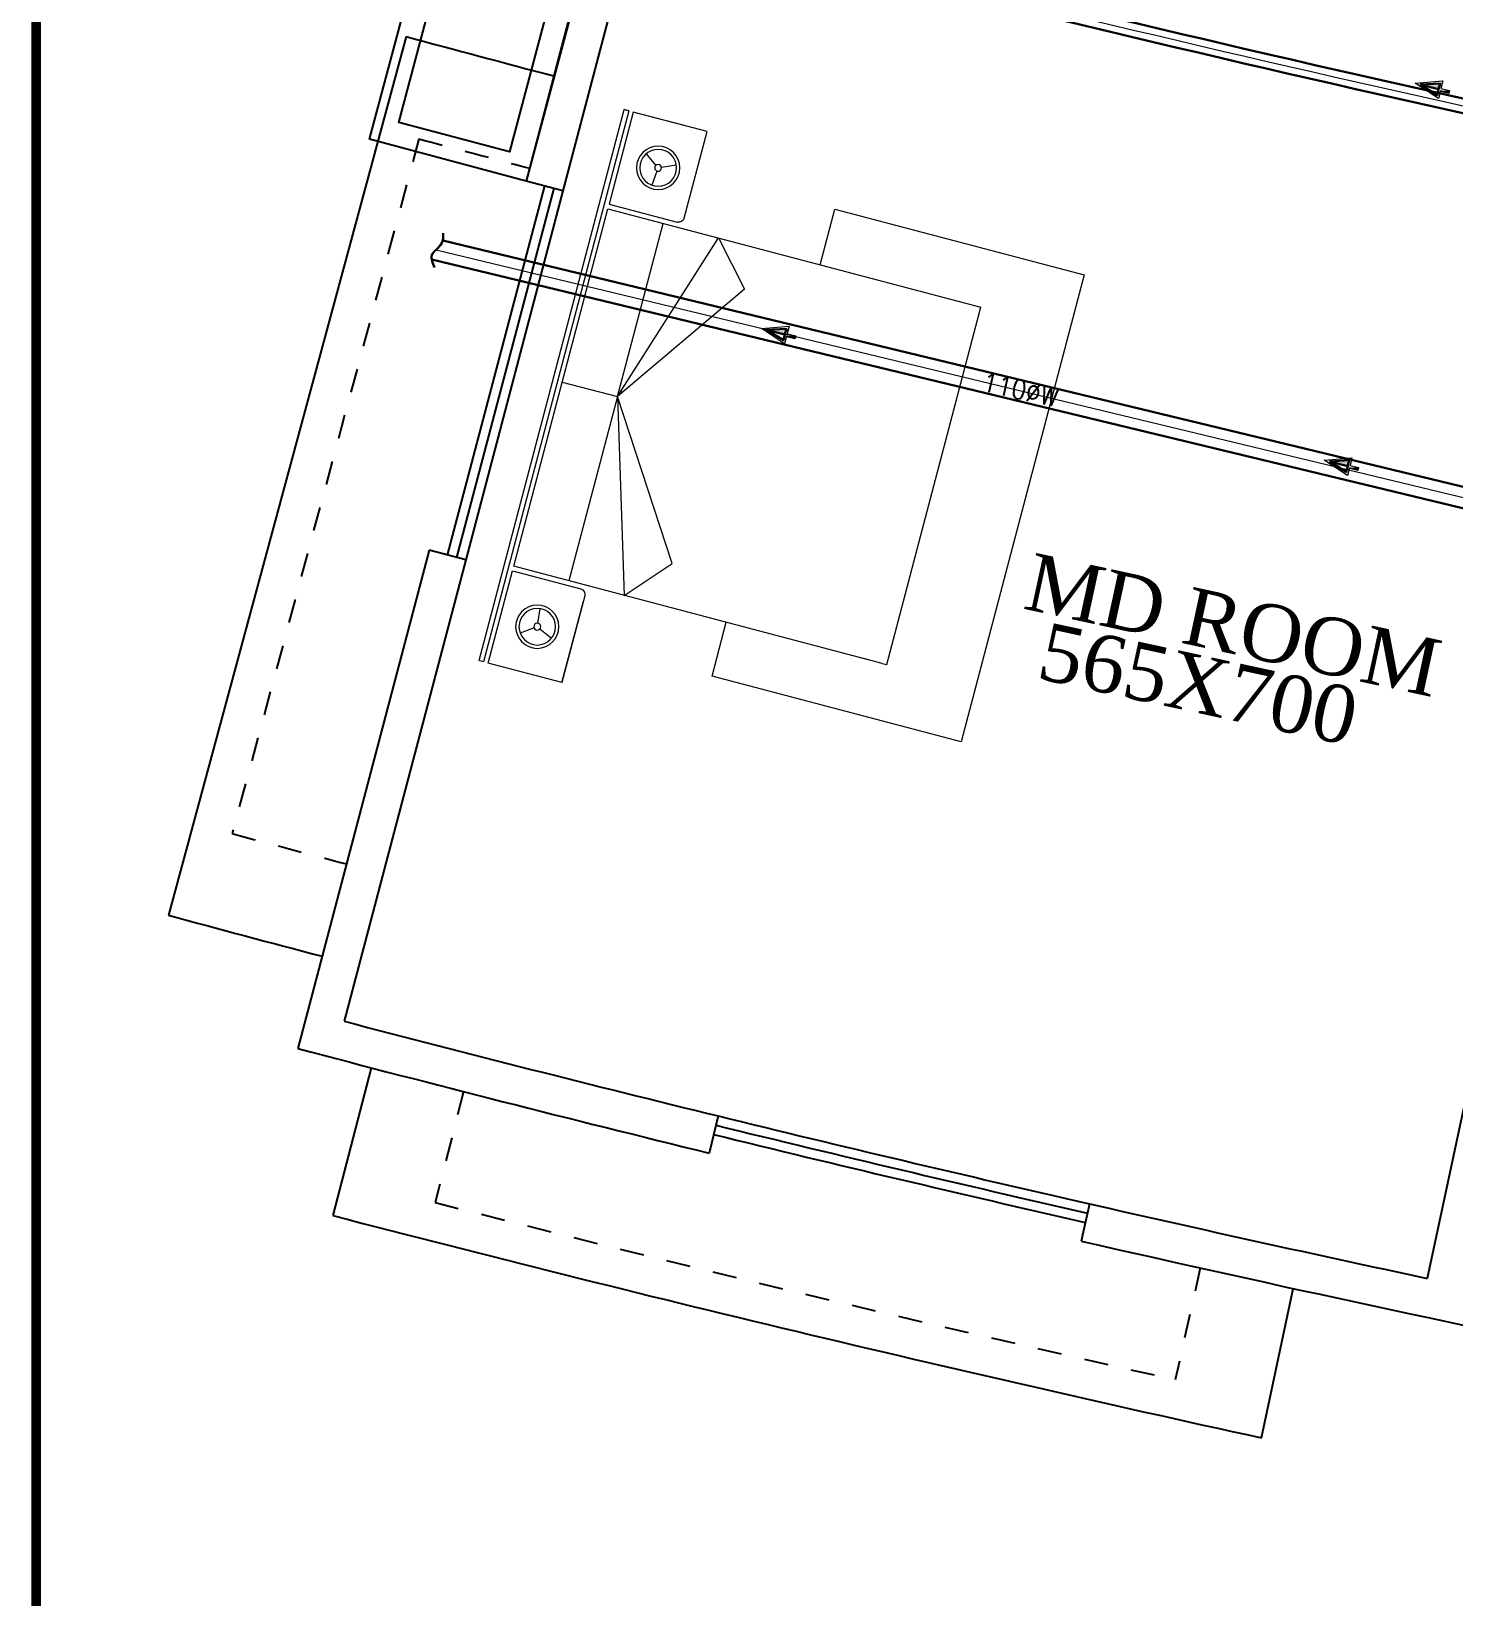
# Model space of a CAD drawing. Header units: metres. Extents: x 159409 to 239023, y 50504 to 95165.
# Drawn here: x 200061 to 200806, y 86792 to 87612 of the extents above; entities that cross this region are included whole.
import ezdxf

# ---------------------------------------------------------------- set-up
doc = ezdxf.new("R2010")
doc.units = ezdxf.units.M
doc.header["$MEASUREMENT"] = 0
doc.linetypes.add('HIDDEN', pattern=[0.125, 0.0625, -0.0625])
for name, color, linetype, lineweight in [('_Annotations', 1, 'Continuous', 25), ('FURN', 8, 'Continuous', 5), ('RJ- D - TEXT', 7, 'Continuous', 20), ('RJ- DRA-SOIL PIPE', 12, 'Continuous', 30), ('RJ- DRA-WASTE PIPE', 130, 'Continuous', 30), ('RJ- WS- HOT WATER', 12, 'Continuous', 30)]:
    doc.layers.add(name, color=color, linetype=linetype, lineweight=lineweight)
doc.layers.add('TEXT', color=3, linetype='Continuous')
doc.styles.add('DIM', font='times.ttf', dxfattribs={"height": 0.3})
doc.styles.add('RJ', font='romans.shx')

# ---------------------------------------------------------------- blocks, each defined once
blk = doc.blocks.new('FEGREGRE')
at = {"color": 20, "ltscale": 10}
for p, q in [((350756.92, 114115.53, 0.84), (350736.78, 114038.1, 0.42)), ((351223.44, 113921.63, 0.42), (351240.14, 113999.72, 0.42))]:
    blk.add_line(p, q, dxfattribs=at)
blk.add_arc((353970.26, 126473.08, 0.42), 12848.5, 255.424131, 257.655706, dxfattribs=at)
blk = doc.blocks.new('A$C4DAE545B')
for p, q in [((0.525, 2.075), (2.465, 2.075)), ((0.525, 2.05), (0.525, 2.075)), ((2.465, 0.05), (2.465, 2.075)), ((0.525, 2.05), (0.525, 0.05)), ((0.525, 1.975), (0.525, 1.95)), ((0.525, 0.65), (0.75, 0.85)), ((0.75, 0.85), (1.525, 0.35)), ((2.24, 0.85), (1.525, 0.35)), ((2.465, 0.65), (2.24, 0.85)), ((1.525, 0.35), (0.525, 0.65)), ((1.525, 0.35), (2.465, 0.65)), ((0.47, 0.45), (0, 0.45)), ((0, 0.45), (0, 0.05)), ((0.5, 0.05), (0.5, 0.42)), ((2.49, 0.05), (2.49, 0.42)), ((2.52, 0.45), (2.99, 0.45)), ((2.99, 0.45), (2.99, 0.05)), ((0.2426, 0.2669), (0.2105, 0.3382)), ((1.525, 0.35), (0.525, 0.35)), ((1.525, 0.35), (2.465, 0.35)), ((1.525, 0.05), (1.525, 0.35)), ((1.5324, 0.3522), (1.5307, 0.3537)), ((1.5572, 0.3597), (1.5499, 0.3661)), ((2.7474, 0.2669), (2.7795, 0.3382)), ((0.2679, 0.2487), (0.3457, 0.2408)), ((2.7221, 0.2487), (2.6443, 0.2408)), ((2.99, 0.32), (2.99, 0.05)), ((0.2395, 0.2359), (0.1937, 0.1724)), ((2.7505, 0.2359), (2.7963, 0.1724)), ((0, 0.05), (0.5, 0.05)), ((2.99, 0.025), (0, 0.025)), ((0, 0.025), (0, 0)), ((0.525, 0.05), (2.465, 0.05)), ((2.99, 0.05), (2.49, 0.05)), ((2.99, 0.05), (2.49, 0.05)), ((2.99, 0), (2.99, 0.025)), ((2.99, 0.025), (2.99, 0)), ((0, 0), (2.99, 0))]:
    blk.add_line(p, q)
for points in [[(2.465, 1.2031), (2.7671, 1.2031), (2.7671, 2.5559), (0.2332, 2.5559)], [(0.2332, 2.5559), (0.2332, 1.2031), (0.525, 1.2031)], [(0, 0.45), (0.4412, 0.45)]]:
    blk.add_lwpolyline(points)
for centre, radius in [((0.25, 0.2505), 0.1136), ((0.25, 0.2505), 0.0962), ((2.74, 0.2505), 0.1136), ((2.74, 0.2505), 0.0962), ((0.25, 0.2505), 0.018), ((2.74, 0.2505), 0.018)]:
    blk.add_circle(centre, radius)
for centre, start, end in [((0.47, 0.42), 0, 90), ((2.52, 0.42), 90, 180)]:
    blk.add_arc(centre, 0.03, start, end)
blk = doc.blocks.new('FLOW')
at = {"ltscale": 75}
blk.add_hatch(color=256, dxfattribs=at).paths.add_polyline_path([(0, 6.15), (0, -0.3), (2.04, -0.3)])
at = {"lineweight": 20, "ltscale": 75}
blk.add_hatch(color=256, dxfattribs=at).paths.add_polyline_path([(-0.61, -1), (0.42, -3.98), (-0.61, -3.98)])
blk.add_lwpolyline([(0, 7.92), (3.11, -1), (0.42, -1), (0.42, -3.98), (-0.42, -3.98), (-0.42, -1), (-3.11, -1), (0, 7.92)], close=True, dxfattribs=at)
at = {"ltscale": 75}
for points in [[(0, 6.15), (-2.04, -0.3), (0, -0.3)], [(0, 6.15), (2.04, -0.3), (0, -0.3)], [(0, 6.15), (0, -0.3)]]:
    blk.add_lwpolyline(points, dxfattribs=at)
at = {"lineweight": 20, "ltscale": 75}
blk.add_lwpolyline([(-0.61, -1), (0.42, -3.98), (-0.61, -3.98), (-0.61, -1)], dxfattribs=at)

msp = doc.modelspace()

# ---------------------------------------------------------------- linework, layer by layer
at = {"color": 0, "ltscale": 8}
for p, q in [((200526.379, 88316.652, 1.263), (200320.09, 87533.377, 1.263)), ((200402.976, 87770.073, 1.263), (200339.305, 87528.317, 1.263)), ((200339.305, 87528.317, 1.263), (200320.09, 87533.377, 1.263)), ((200329.635, 87530.864, 1.263), (200278.698, 87337.459, 1.263)), ((200334.47, 87529.59, 1.263), (200283.533, 87336.185, 1.263)), ((200339.305, 87528.317, 1.263), (200288.369, 87334.912, 1.263)), ((200269.153, 87339.973, 1.263), (200200.385, 87078.86, 1.263)), ((200288.369, 87334.912, 1.263), (200269.153, 87339.973, 1.263)), ((200288.369, 87334.912, 1.263), (200224.698, 87093.155, 1.263))]:
    msp.add_line(p, q, dxfattribs=at)
at = {"color": 0, "ltscale": 10}
for p, q in [((200257.152, 87609.111, 0.842), (200132.663, 87148.682, 0.842)), ((200856.896, 87261.609, 1.029), (200792.213, 86958.432, 0.842)), ((200420.63, 87043.538, 0.842), (200415.874, 87024.111, 0.842)), ((200615.264, 86997.503, 0.842), (200610.813, 86978.003, 0.842))]:
    msp.add_line(p, q, dxfattribs=at)
at = {"color": 0, "linetype": 'HIDDEN', "ltscale": 200}
for p, q in [((200263.874, 87555.515, 1.263), (200165.981, 87191.488, 0.842)), ((200287.235, 87056.313, 1.264), (200272.363, 86998.186, 0.842)), ((200673.256, 86963.914, 0.842), (200660.197, 86905.352, 0.842))]:
    msp.add_line(p, q, dxfattribs=at)
at = {"color": 6, "const_width": 5.123}
msp.add_lwpolyline([(206807.05, 89854.015), (206807.05, 85112.189), (200063.3, 85112.189), (200063.3, 89854.015)], close=True, dxfattribs=at)
at = {"color": 0, "ltscale": 10}
for centre, radius, start, end in [((203452.237, 99426.332, 0.842), 12028.5, 255.3407984, 259.5906332), ((203446.369, 99404.052, 1.263), 12218.5, 254.8696755, 255.2455261), ((203452.237, 99426.332, 0.842), 12718.5, 254.8703822, 255.2455123), ((203452.237, 99426.332, 0.842), 12748.5, 255.3348156, 256.2432037), ((203452.237, 99426.332, 0.842), 12768.5, 255.245511, 256.2432037), ((203449.231, 99413.622, 0.842), 12735.44, 256.2427428, 257.1425545), ((203440.728, 99377.674, 0.842), 12708.5, 256.241079, 257.1438632), ((203440.728, 99377.674, 0.842), 12703.5, 256.2412565, 257.1438632), ((203452.237, 99426.332, 0.842), 12748.5, 257.1420936, 257.956521), ((203452.237, 99426.332, 0.842), 12768.5, 257.1420936, 258.55033)]:
    msp.add_arc(centre, radius, start, end, dxfattribs=at)
at = {"color": 0, "linetype": 'HIDDEN', "ltscale": 200}
for centre, radius, start, end in [((203446.369, 99404.052, 1.263), 12268.5, 254.9653143, 255.2455261), ((203452.237, 99426.332, 0.842), 12668.5, 254.9653143, 255.2455123), ((203452.237, 99426.332, 0.842), 12828.5, 255.6481533, 257.4293367)]:
    msp.add_arc(centre, radius, start, end, dxfattribs=at)
at = {"layer": '_Annotations', "color": 31, "elevation": 1.684}
for points in [[(200267.585, 87666.393), (200349.716, 87644.496), (200320.09, 87533.377), (200237.959, 87555.275)], [(200276.443, 87651.095), (200334.418, 87635.638), (200311.232, 87548.676), (200253.257, 87564.133)]]:
    msp.add_lwpolyline(points, close=True, dxfattribs=at)
at = {"layer": 'RJ- DRA-SOIL PIPE', "elevation": 0.842}
for points in [[(200276.338, 87502.25), (200982.502, 87331.866)], [(200270.533, 87492.313), (200980.111, 87321.105)]]:
    msp.add_lwpolyline(points, dxfattribs=at)
at = {"layer": 'RJ- DRA-WASTE PIPE', "color": 8, "lineweight": 9, "elevation": 0.842}
msp.add_lwpolyline([(200272.849, 87497.423), (200981.307, 87326.485)], dxfattribs=at)
at = {"layer": 'RJ- DRA-WASTE PIPE', "color": 6, "linetype": 'Continuous'}
for centre, start, end in [((203478.705, 99561.827, 1.11), 255.0744811, 258.6402135), ((203477.312, 99554.458, 1.11), 255.0589516, 258.6397048)]:
    msp.add_arc(centre, 12278.5, start, end, dxfattribs=at)
at = {"layer": 'RJ- DRA-WASTE PIPE', "color": 8, "lineweight": 9}
msp.add_arc((203478.009, 99558.143, 1.11), 12278.5, 255.0629084, 258.6399592, dxfattribs=at)
at = {"layer": 'RJ- WS- HOT WATER', "linetype": 'Continuous', "lineweight": 30, "ltscale": 10}
msp.add_spline([(200276.548, 87506.013, 0.842), (200275.747, 87500.605, 0.842), (200270.649, 87494.608, 0.842), (200272.02, 87488.076, 0.842)], degree=3, dxfattribs=at)

# ---------------------------------------------------------------- block references
at = {"color": 1}
msp.add_blockref('FEGREGRE', (-150518.101, -27046.747, 0.421), dxfattribs=at)
at = {"layer": 'FURN', "xscale": -99.84728968743309, "yscale": 99.84728968743313, "zscale": 99.84728968743309, "rotation": 255.2451747535791}
msp.add_blockref('A$C4DAE545B', (200295.337, 87282.132, 1.263), dxfattribs=at)
at = {"layer": 'RJ- DRA-SOIL PIPE', "xscale": 1.54, "yscale": 1.54, "zscale": 1.54, "rotation": 75.86189410426009}
for p in [(200797.736, 87581.63, 1.11), (200455.167, 87453.108, 0.842), (200750.097, 87384.187, 0.842)]:
    msp.add_blockref('FLOW', p, dxfattribs=at)

# ---------------------------------------------------------------- texts
at = {"layer": 'RJ- D - TEXT', "lineweight": 20, "style": 'RJ', "width": 0.9}
msp.add_text('110%%CW', height=10, rotation=347.834391, dxfattribs=at).set_placement((200558.414, 87423.426, 0.842))
at = {"layer": 'TEXT', "lineweight": -2, "ltscale": 2, "char_height": 30, "width": 355.21968, "attachment_point": 7, "rotation": 347.797989, "style": 'DIM'}
for s, insert in [('{\\C3;      MD ROOM}', (200513.176, 87323.419, 0.421)), ('{\\C3;565X700}', (200586.584, 87272.682, 0.421))]:
    msp.add_mtext(s, dxfattribs=dict(at, insert=insert))

doc.saveas('drawing.dxf')
